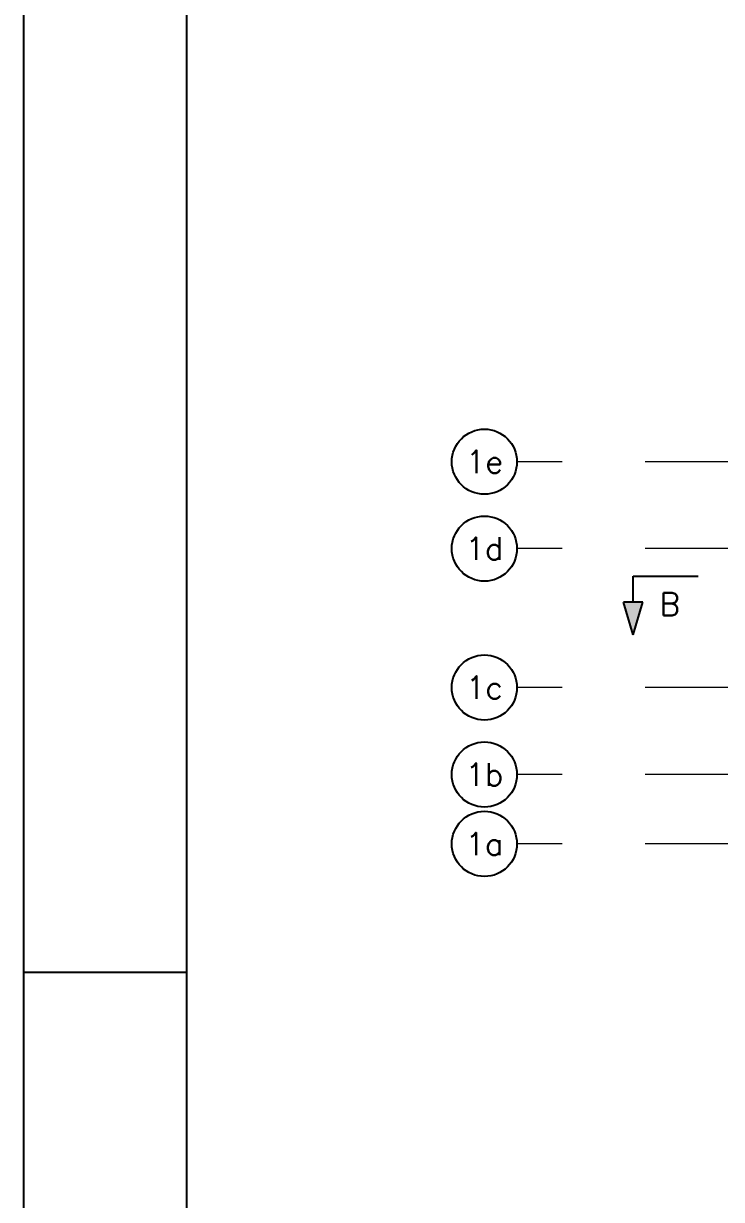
# Model space of a CAD drawing. Header units: metres. Extents: x 0 to 63075, y 0 to 44550.
# Drawn here: x 0 to 8035, y 19659 to 33197 of the extents above; entities that cross this region are included whole.
import ezdxf
from ezdxf.enums import TextEntityAlignment as Align

# ---------------------------------------------------------------- set-up
doc = ezdxf.new("R2010")
doc.units = ezdxf.units.M
doc.header["$LTSCALE"] = 75
doc.linetypes.add('CENTER2', pattern=[28.575, 19.05, -3.175, 3.175, -3.175])
doc.linetypes.add('CENTERX2', pattern=[101.6, 63.5, -12.7, 12.7, -12.7])
for name, color, linetype in [('FRL2', 2, 'Continuous'), ('FRL6', 6, 'Continuous'), ('FRL7', 7, 'Continuous'), ('FRR120', 5, 'Continuous'), ('FRR140', 5, 'Continuous'), ('FRR175', 1, 'Continuous'), ('FRR80', 3, 'Continuous'), ('GSB', 7, 'Continuous'), ('SC1', 7, 'CENTER2')]:
    doc.layers.add(name, color=color, linetype=linetype)
doc.styles.add('R100', font='simplex.shx', dxfattribs={"height": 2.5})
doc.styles.add('R120', font='simplex.shx', dxfattribs={"height": 3})
doc.styles.add('R140', font='simplex.shx', dxfattribs={"height": 3.5})
doc.styles.add('R80', font='simplex.shx', dxfattribs={"height": 2})

# ---------------------------------------------------------------- blocks, each defined once
blk = doc.blocks.new('A1')
at = {"layer": 'FRL2'}
blk.add_line((0, 297), (25, 297), dxfattribs=at)
at = {"layer": 'FRL6', "linetype": 'Continuous'}
blk.add_line((25, 584), (25, 10), dxfattribs=at)
at = {"layer": 'FRL7', "linetype": 'Continuous'}
blk.add_line((0, 594), (0, 0), dxfattribs=at)
at = {"layer": 'FRR120', "style": 'R120'}
for tag, p in [('FASE_DO_PROJETO', (659, 46.29)), ('ÁREA_E/OU_SUBÁREA', (659, 40.79)), ('TÍTULO_DO_DESENHO', (659, 35.29)), ('SUBTÍTULO_1_DO_DESENHO', (659, 29.79)), ('SUBTÍTULO_2_DO_DESENHO', (659, 24.29))]:
    blk.add_attdef(tag, p, '', height=3, dxfattribs=at)
at = {"layer": 'FRR140', "style": 'R140', "width": 0.91}
for tag, p in [('NÚMERO_DA_CONTRATADA', (687.72, 12.6)), ('NUMERO_VALE', (752.89, 12.6))]:
    blk.add_attdef(tag, p, '', height=3.5, dxfattribs=at)
for tag, p in [('REVISÃO', (823.5, 14.68)), ('ESCALA', (671, 14.35))]:
    blk.add_attdef(tag, text='', height=3.5, dxfattribs=at).set_placement(p, align=Align.MIDDLE)
at = {"layer": 'FRR175', "style": 'R120'}
for tag, p in [('CLASSIFICAÇÃO', (811.83, 67.73)), ('PROJETO', (716.31, 53.59)), ('N_PROJ_SE', (793.5, 53.59)), ('N_CONTRATO', (796.97, 47.3))]:
    blk.add_attdef(tag, text='', height=3, dxfattribs=at).set_placement(p, align=Align.MIDDLE_CENTER)
at = {"layer": 'FRR80', "style": 'R80'}
for tag, p in [('8A_REV', (476, 77.07)), ('EMIS.', (486, 77.07)), ('PROJ.', (585, 77.07)), ('DES.', (597, 77.07)), ('VER.', (609, 77.07)), ('APR.', (621, 77.07)), ('AUT.', (633.01, 77.07)), ('7A_REV', (476, 71.37)), ('EMIS.', (486, 71.37)), ('PROJ.', (585, 71.37)), ('DES.', (597, 71.37)), ('VER.', (609, 71.37)), ('APR.', (621, 71.37)), ('AUT.', (633.01, 71.37)), ('6A_REV', (476, 65.67)), ('EMIS.', (486, 65.67)), ('PROJ.', (585, 65.67)), ('DES.', (597, 65.67)), ('VER.', (609, 65.67)), ('APR.', (621, 65.67)), ('AUT.', (633.01, 65.67)), ('5A_REV', (476, 59.97)), ('EMIS.', (486, 59.97)), ('PROJ.', (585, 59.97)), ('DES.', (597, 59.97)), ('VER.', (609, 59.97)), ('APR.', (621, 59.97)), ('AUT.', (633.01, 59.97)), ('4A_REV', (476, 54.27)), ('EMIS.', (486, 54.27)), ('PROJ.', (585, 54.27)), ('DES.', (597, 54.27)), ('VER.', (609, 54.27)), ('APR.', (621, 54.27)), ('AUT.', (633.01, 54.27)), ('3A_REV', (476, 48.57)), ('EMIS.', (486, 48.57)), ('PROJ.', (585, 48.57)), ('DES.', (597, 48.57)), ('VER.', (609, 48.57)), ('APR.', (621, 48.57)), ('AUT.', (633.01, 48.57)), ('2A_REV', (476, 42.87)), ('EMIS.', (486, 42.87)), ('PROJ.', (585, 42.87)), ('DES.', (597, 42.87)), ('VER.', (609, 42.87)), ('APR.', (621, 42.87)), ('AUT.', (633.01, 42.87)), ('1a_REV', (476, 37.17)), ('EMIS.', (486, 37.17)), ('PROJ.', (585, 37.17)), ('DES.', (597, 37.17)), ('VER.', (609, 37.17)), ('APR.', (621, 37.17)), ('AUT.', (633.01, 37.17))]:
    blk.add_attdef(tag, text='', height=2, dxfattribs=at).set_placement(p, align=Align.MIDDLE)
for p in [(492.61, 76.08), (492.61, 70.38), (492.61, 64.68), (492.61, 58.98), (492.61, 53.28), (492.61, 47.58), (492.61, 41.88), (492.61, 36.18)]:
    blk.add_attdef('DESCRIÇÃO_DA_REVISÃO', p, '', height=2, dxfattribs=at)
at = {"layer": 'FRR80', "style": 'R80', "width": 0.85}
for p in [(648, 77.07), (648, 71.37), (648, 65.67), (648, 59.97), (648, 54.27), (648, 48.57), (648, 42.87), (648, 37.17)]:
    blk.add_attdef('DATA', text='', height=2, dxfattribs=at).set_placement(p, align=Align.MIDDLE)
blk = doc.blocks.new('INDICACAO_EIXO')
at = {"layer": 'GSB', "color": 3}
blk.add_circle((0, 0), 5, dxfattribs=at)
blk = doc.blocks.new('SIMB_CORTE_2')
at = {"layer": 'GSB'}
blk.add_hatch(color=2, dxfattribs=at).paths.add_polyline_path([(1.5, -4), (-1.5, -4), (0, -9)])
at = {"layer": 'GSB', "color": 1}
for p, q in [((0, -4), (0, 0)), ((0, 0), (10, 0)), ((0, -9), (-1.5, -4)), ((1.5, -4), (-1.5, -4)), ((0, -9), (1.5, -4))]:
    blk.add_line(p, q, dxfattribs=at)
at = {"layer": 'GSB', "color": 3, "style": 'R100'}
blk.add_attdef('XXXX', (-0.6, 1.57), '', height=2.5, dxfattribs=at)
at = {"layer": 'GSB', "color": 4, "style": 'R140'}
blk.add_attdef('A', text='', height=3.5, dxfattribs=at).set_placement((5.64, -4.29), align=Align.MIDDLE)

msp = doc.modelspace()

# ---------------------------------------------------------------- linework, layer by layer
at = {"layer": 'SC1', "color": 7, "linetype": 'CENTERX2', "lineweight": 9}
for p, q in [((21442.6, 28152.6), (5680.4, 28152.6)), ((21442.6, 27152.6), (5680.4, 27152.6)), ((21442.6, 25552.9), (5680.4, 25552.9)), ((21442.6, 24551.4), (5680.4, 24551.4)), ((21442.6, 23752.8), (5680.4, 23752.9))]:
    msp.add_line(p, q, dxfattribs=at)

# ---------------------------------------------------------------- block references
at = {"xscale": 74.99999999999915, "yscale": 74.99999999999915, "zscale": 74.99999999999915}
msp.add_blockref('A1', (0, 0), dxfattribs=at)
at = {"layer": 'GSB'}
ref = msp.add_blockref('INDICACAO_EIXO', (5305.4, 28152.6), dxfattribs=dict(at, xscale=74.99999999999915, yscale=74.99999999999915, zscale=74.99999999999915))
ref.add_attrib('EIXO', '1e', dxfattribs={"color": 4, "height": 262.5, "style": 'R140'}).set_placement((5305.4, 28152.6), align=Align.MIDDLE_CENTER)
ref = msp.add_blockref('INDICACAO_EIXO', (5305.4, 27152.6), dxfattribs=dict(at, xscale=74.99999999999915, yscale=74.99999999999915, zscale=74.99999999999915))
ref.add_attrib('EIXO', '1d', dxfattribs={"color": 4, "height": 262.5, "style": 'R140'}).set_placement((5305.4, 27152.6), align=Align.MIDDLE_CENTER)
at = {"layer": 'GSB', "xscale": 74.99999999999915, "yscale": 74.99999999999915, "zscale": 74.99999999999915}
msp.add_blockref('SIMB_CORTE_2', (7018, 26834.4), dxfattribs=at).add_auto_attribs({'A': 'B'})
at = {"layer": 'GSB'}
ref = msp.add_blockref('INDICACAO_EIXO', (5305.4, 25552.9), dxfattribs=dict(at, xscale=74.99999999999915, yscale=74.99999999999915, zscale=74.99999999999915))
ref.add_attrib('EIXO', '1c', dxfattribs={"color": 4, "height": 262.5, "style": 'R140'}).set_placement((5305.4, 25552.9), align=Align.MIDDLE_CENTER)
ref = msp.add_blockref('INDICACAO_EIXO', (5305.4, 24551.4), dxfattribs=dict(at, xscale=74.99999999999915, yscale=74.99999999999915, zscale=74.99999999999915))
ref.add_attrib('EIXO', '1b', dxfattribs={"color": 4, "height": 262.5, "style": 'R140'}).set_placement((5305.4, 24551.4), align=Align.MIDDLE_CENTER)
ref = msp.add_blockref('INDICACAO_EIXO', (5305.4, 23752.9), dxfattribs=dict(at, xscale=74.99999999999915, yscale=74.99999999999915, zscale=74.99999999999915))
ref.add_attrib('EIXO', '1a', dxfattribs={"color": 4, "height": 262.5, "style": 'R140'}).set_placement((5305.4, 23752.9), align=Align.MIDDLE_CENTER)

doc.saveas('drawing.dxf')
